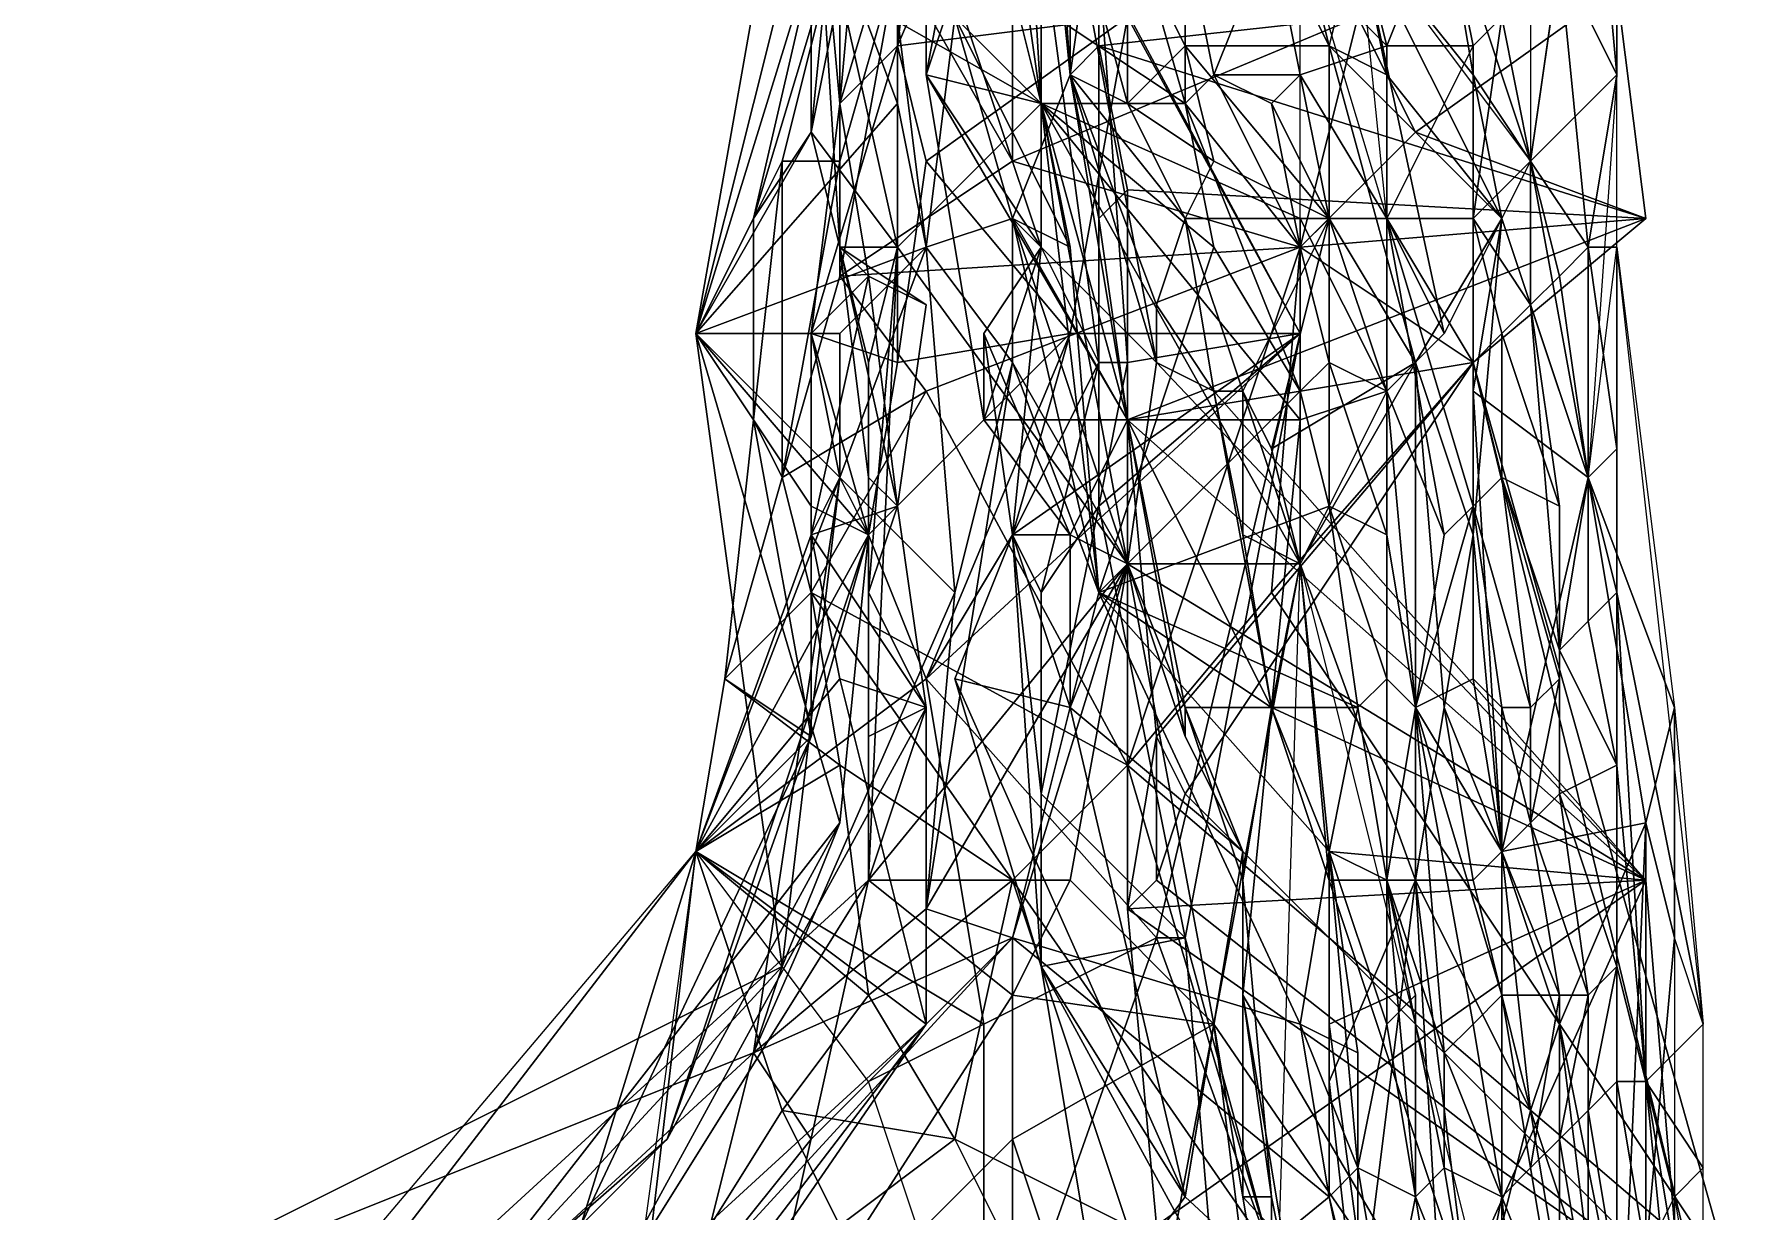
# Model space of a CAD drawing. Header units: metres. Extents: x -3.92 to 4.26, y -4.92 to 4.9.
# Drawn here: x 2.22 to 3.4, y 2.45 to 3.268 of the extents above; entities that cross this region are included whole.
import ezdxf

# ---------------------------------------------------------------- set-up
doc = ezdxf.new("R2010")
doc.units = ezdxf.units.M

msp = doc.modelspace()

# ---------------------------------------------------------------- linework, layer by layer
for points in [[(2.9, 3.56), (2.84, 3.24, -0.22), (2.84, 3.54, -0.2)], [(2.9, 3.56), (2.92, 3.22, 0.1), (2.84, 3.24, -0.22)], [(2.9, 3.56), (2.9, 3.36, 0.14), (2.92, 3.22, 0.1)], [(2.94, 3.36, -0.5), (2.92, 3.56, -0.08), (2.94, 3.24, 0.02)], [(2.92, 3.56, -0.08), (2.92, 3.44, 0.12), (2.94, 3.24, 0.02)], [(2.84, 3.24, -0.22), (2.86, 3.3, -0.48), (2.84, 3.54, -0.2)], [(3.02, 3.46, 0.4), (3.02, 3.26, 0.32), (2.98, 3.34, 0.3)], [(3.02, 3.46, 0.4), (3.12, 3.26, 0.48), (3.02, 3.26, 0.32)], [(3.02, 3.46, 0.4), (3.1, 3.34, 0.54), (3.12, 3.26, 0.48)], [(3.26, 3.18, 1.16), (3.3, 3.46, 1.38), (3.32, 3.24, 1.5)], [(3.3, 3.46, 1.38), (3.32, 3.36, 1.5), (3.32, 3.24, 1.5)], [(2.78, 3.22, -0.78), (2.76, 3.44, -0.42), (2.8, 3.44, -0.56)], [(2.78, 3.22, -0.78), (2.78, 3.12, -0.42), (2.76, 3.44, -0.42)], [(2.78, 3.12, -0.42), (2.76, 3.2, -0.34), (2.76, 3.44, -0.42)], [(2.76, 3.2, -0.34), (2.78, 3.3, -0.2), (2.76, 3.44, -0.42)], [(2.78, 3.22, -0.78), (2.8, 3.44, -0.56), (2.84, 3.42, -0.88)], [(2.92, 3.44, 0.12), (2.98, 3.22, 0.16), (2.94, 3.24, 0.02)], [(2.92, 3.44, 0.12), (2.98, 3.34, 0.3), (2.98, 3.22, 0.16)], [(2.82, 3.26, -0.98), (2.78, 3.22, -0.78), (2.84, 3.42, -0.88)], [(2.88, 3.4, -1.04), (2.82, 3.26, -0.98), (2.84, 3.42, -0.88)], [(3.2, 3.36, 1.06), (3.26, 3.42, 1.26), (3.26, 3.18, 1.16)], [(2.74, 3.4, -0.32), (2.68, 3.06, -0.34), (2.76, 3.32, -0.28)], [(2.68, 3.06, -0.34), (2.74, 3.4, -0.32), (2.76, 3.32, -0.42)], [(2.78, 3.34, -0.9), (2.72, 3.14, -0.82), (2.78, 3.4, -0.64)], [(2.72, 3.14, -0.82), (2.76, 3.2, -0.42), (2.78, 3.4, -0.64)], [(2.78, 3.4, -0.64), (2.76, 3.2, -0.42), (2.76, 3.32, -0.42)], [(2.98, 3.28, -1.04), (2.82, 3.26, -0.98), (2.88, 3.4, -1.04)], [(2.76, 3.32, -0.28), (2.68, 3.06, -0.34), (2.76, 3.38, -0.14)], [(2.68, 3.06, -0.34), (2.82, 3.22, -0.1), (2.76, 3.38, -0.14)], [(2.76, 3.38, -0.14), (2.82, 3.22, -0.1), (2.82, 3.28, -0.04)], [(2.96, 3.26, -0.66), (2.96, 3.38, -0.58), (2.94, 3.24, -0.54)], [(2.94, 3.36, -0.5), (2.94, 3.24, -0.54), (2.96, 3.38, -0.58)], [(2.96, 3.26, -0.66), (2.96, 3.32, -0.76), (2.96, 3.38, -0.58)], [(2.92, 3.22, 0.1), (2.9, 3.36, 0.14), (2.78, 3.3, -0.2)], [(2.9, 3.3, 0.24), (3.02, 3.22, 0.42), (2.98, 3.36, 0.38)], [(2.94, 3.24, -0.54), (2.94, 3.36, -0.5), (3, 3.04, -0.06)], [(2.94, 3.36, -0.5), (2.94, 3.24, 0.02), (3, 3.04, -0.06)], [(3.02, 3.22, 0.42), (3.02, 3.34, 0.48), (2.98, 3.36, 0.38)], [(3.16, 3.26, 0.86), (3.2, 3.36, 1.06), (3.14, 3.34, 0.72)], [(3.14, 3.34, 0.72), (3.2, 3.36, 1.06), (3.22, 3.24, 0.92)], [(3.16, 3.26, 0.86), (3.22, 3.26, 1.06), (3.2, 3.36, 1.06)], [(3.22, 3.26, 1.06), (3.24, 3.28, 1.2), (3.2, 3.36, 1.06)], [(3.2, 3.36, 1.06), (3.26, 3.18, 1.16), (3.22, 3.24, 0.92)], [(3.28, 3.32, 1.32), (3.32, 3.24, 1.5), (3.32, 3.36, 1.5)], [(2.78, 3.34, -0.9), (2.74, 3.18, -0.9), (2.72, 3.14, -0.82)], [(2.78, 3.18, -1.08), (2.74, 3.18, -0.9), (2.78, 3.34, -0.9)], [(2.82, 3.32, -1.08), (2.78, 3.18, -1.08), (2.78, 3.34, -0.9)], [(2.86, 3.3, -0.48), (2.92, 3.12, -0.56), (2.92, 3.34, -0.64)], [(2.92, 3.34, -0.64), (2.96, 3.04, -0.76), (2.96, 3.32, -0.84)], [(2.92, 3.12, -0.56), (2.96, 3.04, -0.76), (2.92, 3.34, -0.64)], [(2.98, 3.34, 0.3), (3.02, 3.26, 0.32), (2.98, 3.22, 0.16)], [(3.02, 3.22, 0.42), (3.04, 3.24, 0.5), (3.02, 3.34, 0.48)], [(3.04, 3.24, 0.5), (3.08, 3.34, 0.62), (3.02, 3.34, 0.48)], [(3.04, 3.24, 0.5), (3.1, 3.24, 0.66), (3.08, 3.34, 0.62)], [(3.1, 3.24, 0.66), (3.16, 3.26, 0.86), (3.08, 3.34, 0.62)], [(3.08, 3.34, 0.62), (3.16, 3.26, 0.86), (3.14, 3.34, 0.72)], [(3.1, 3.34, 0.54), (3.14, 3.34, 0.72), (3.12, 3.26, 0.48)], [(3.1, 3.14, 0.46), (3.1, 3.34, 0.54), (3.16, 3.14, 0.7)], [(3.14, 3.34, 0.72), (3.16, 3.24, 0.72), (3.12, 3.26, 0.48)], [(3.14, 3.34, 0.72), (3.24, 3.14, 0.8), (3.16, 3.24, 0.72)], [(3.14, 3.34, 0.72), (3.22, 3.24, 0.92), (3.24, 3.14, 0.8)], [(3.16, 3.14, 0.7), (3.14, 3.34, 0.72), (3.2, 3.06, 0.78)], [(3.14, 3.34, 0.72), (3.26, 3.18, 1.16), (3.2, 3.06, 0.78)], [(2.68, 3.06, -0.34), (2.76, 3.32, -0.42), (2.76, 3.2, -0.42)], [(2.82, 3.32, -1.08), (2.78, 3.1, -1.1), (2.78, 3.18, -1.08)], [(2.82, 3.32, -1.08), (2.9, 3.18, -1.06), (2.78, 3.1, -1.1)], [(2.82, 3.32, -1.08), (2.9, 3.3, -1.06), (2.9, 3.18, -1.06)], [(3.32, 3.3, -1.08), (2.96, 3.32, -0.76), (2.96, 3.26, -0.66)], [(2.96, 3.32, -0.84), (3.1, 3.06, -1.02), (2.98, 3.28, -1.04)], [(2.96, 3.04, -0.76), (2.98, 3.04, -0.84), (2.96, 3.32, -0.84)], [(2.96, 3.32, -0.84), (2.98, 3.04, -0.84), (3.1, 3.06, -1.02)], [(3.24, 3.28, 1.2), (3.26, 3.18, 1.26), (3.28, 3.32, 1.32)], [(3.26, 3.18, 1.26), (3.3, 3.12, 1.4), (3.28, 3.32, 1.32)], [(3.28, 3.32, 1.32), (3.3, 3.12, 1.4), (3.32, 3.24, 1.5)], [(2.76, 3.2, -0.34), (2.82, 3.12, -0.2), (2.78, 3.3, -0.2)], [(2.82, 3.12, -0.2), (2.92, 3.22, 0.1), (2.78, 3.3, -0.2)], [(2.84, 3.24, -0.22), (2.92, 3.12, -0.56), (2.86, 3.3, -0.48)], [(2.86, 3.28, 0.12), (2.92, 3.22, 0.22), (2.9, 3.3, 0.24)], [(2.9, 3.18, -1.06), (2.9, 3.3, -1.06), (3.14, 3.28, -1.08)], [(2.9, 3.3, 0.24), (2.92, 3.22, 0.22), (3.02, 3.22, 0.42)], [(3.34, 3.14, -1.04), (3.32, 3.3, -1.08), (2.96, 3.26, -0.66)], [(3.14, 3.28, -1.08), (3.32, 3.3, -1.08), (3.18, 3.2, -1.08)], [(3.18, 3.2, -1.08), (3.32, 3.3, -1.08), (3.34, 3.14, -1.04)], [(2.82, 3.28, -0.04), (2.84, 3.12, -0.12), (2.86, 3.28, 0.12)], [(2.82, 3.22, -0.1), (2.84, 3.12, -0.12), (2.82, 3.28, -0.04)], [(2.98, 3.28, -1.04), (2.84, 3.18, -0.98), (2.82, 3.26, -0.98)], [(2.84, 3.12, -0.12), (2.9, 3.14), (2.86, 3.28, 0.12)], [(2.98, 3.28, -1.04), (2.94, 3.06, -1.04), (2.84, 3.18, -0.98)], [(2.9, 3.14), (2.94, 3.12, 0.1), (2.86, 3.28, 0.12)], [(2.86, 3.28, 0.12), (2.94, 3.12, 0.1), (2.92, 3.22, 0.22)], [(2.9, 3.18, -1.06), (3.14, 3.28, -1.08), (3.1, 3.12, -1.08)], [(2.98, 3.28, -1.04), (3.1, 3.06, -1.02), (2.94, 3.06, -1.04)], [(3.14, 3.28, -1.08), (3.18, 3.2, -1.08), (3.1, 3.12, -1.08)], [(3.24, 3.28, 1.2), (3.22, 3.14, 1.1), (3.26, 3.18, 1.26)], [(3.24, 3.28, 1.2), (3.22, 3.26, 1.06), (3.22, 3.14, 1.1)], [(2.82, 3.26, -0.98), (2.76, 3.06, -0.88), (2.78, 3.22, -0.78)], [(2.82, 3.04, -1), (2.76, 3.06, -0.88), (2.82, 3.26, -0.98)], [(2.84, 3.18, -0.98), (2.82, 3.04, -1), (2.82, 3.26, -0.98)], [(2.96, 3.26, -0.66), (2.94, 3.24, -0.54), (2.96, 3.14, -0.64)], [(3.34, 3.14, -1.04), (2.96, 3.26, -0.66), (2.98, 3.16, -0.74)], [(2.96, 3.26, -0.66), (2.96, 3.14, -0.64), (2.98, 3.16, -0.74)], [(3.02, 3.26, 0.32), (3.04, 3.18, 0.28), (2.98, 3.22, 0.16)], [(3.02, 3.26, 0.32), (3.12, 3.14, 0.38), (3.04, 3.18, 0.28)], [(3.02, 3.26, 0.32), (3.12, 3.26, 0.48), (3.12, 3.14, 0.38)], [(3.1, 3.24, 0.66), (3.16, 3.14, 0.86), (3.16, 3.26, 0.86)], [(3.12, 3.14, 0.38), (3.12, 3.26, 0.48), (3.18, 3.04, 0.48)], [(3.12, 3.26, 0.48), (3.24, 3.14, 0.8), (3.18, 3.04, 0.48)], [(3.12, 3.26, 0.48), (3.16, 3.24, 0.72), (3.24, 3.14, 0.8)], [(3.16, 3.14, 0.86), (3.22, 3.26, 1.06), (3.16, 3.26, 0.86)], [(3.16, 3.14, 0.86), (3.22, 3.14, 1.1), (3.22, 3.26, 1.06)], [(2.84, 3.24, -0.22), (2.88, 3, -0.22), (2.92, 3.12, -0.56)], [(2.92, 3.22, 0.1), (2.98, 3, 0.02), (2.84, 3.24, -0.22)], [(2.84, 3.24, -0.22), (2.98, 3, 0.02), (2.88, 3, -0.22)], [(2.94, 3.24, -0.54), (2.9, 3.14, -0.46), (2.98, 3, -0.58)], [(2.94, 3.24, -0.54), (3, 3.04, -0.06), (2.9, 3.14, -0.46)], [(2.96, 3.14, -0.64), (2.94, 3.24, -0.54), (2.98, 3, -0.58)], [(3, 3.04, -0.06), (2.94, 3.24, 0.02), (3, 3.08, 0.04)], [(2.94, 3.24, 0.02), (3.02, 3.14, 0.18), (3, 3.08, 0.04)], [(2.94, 3.24, 0.02), (2.98, 3.22, 0.16), (3.02, 3.14, 0.18)], [(3.02, 3.22, 0.42), (3.1, 3.12, 0.54), (3.04, 3.24, 0.5)], [(3.04, 3.24, 0.5), (3.08, 3.22, 0.58), (3.1, 3.24, 0.66)], [(3.1, 3.12, 0.54), (3.08, 3.22, 0.58), (3.04, 3.24, 0.5)], [(3.08, 3.22, 0.58), (3.12, 3.14, 0.62), (3.1, 3.24, 0.66)], [(3.12, 3.14, 0.62), (3.16, 3.14, 0.78), (3.1, 3.24, 0.66)], [(3.1, 3.24, 0.66), (3.16, 3.14, 0.78), (3.16, 3.14, 0.86)], [(3.22, 3.24, 0.92), (3.24, 3.14, 0.96), (3.24, 3.14, 0.8)], [(3.22, 3.24, 0.92), (3.26, 3.18, 1.16), (3.24, 3.14, 0.96)], [(3.26, 3.18, 1.16), (3.32, 3.24, 1.5), (3.3, 2.96, 1.24)], [(3.3, 3.12, 1.4), (3.32, 3.12, 1.52), (3.32, 3.24, 1.5)], [(2.82, 3.22, -0.1), (2.68, 3.06, -0.34), (2.84, 3.12, -0.12)], [(2.76, 3.06, -0.88), (2.8, 3.1, -0.78), (2.78, 3.22, -0.78)], [(2.8, 3.1, -0.78), (2.78, 3.12, -0.42), (2.78, 3.22, -0.78)], [(2.82, 3.12, -0.2), (2.98, 2.9, 0.02), (2.92, 3.22, 0.1)], [(2.92, 3.22, 0.22), (3.04, 3.12, 0.36), (3.02, 3.22, 0.42)], [(2.94, 3.12, 0.1), (2.96, 2.88, 0.26), (2.92, 3.22, 0.22)], [(2.92, 3.22, 0.22), (2.96, 2.88, 0.26), (3.04, 3.12, 0.36)], [(2.92, 3.22, 0.1), (3.1, 3, 0.38), (2.98, 3, 0.02)], [(2.92, 3.22, 0.1), (3.1, 3.14, 0.46), (3.1, 3, 0.38)], [(2.98, 2.9, 0.02), (3.1, 2.9, 0.38), (2.92, 3.22, 0.1)], [(3.1, 2.9, 0.38), (3.1, 3.14, 0.46), (2.92, 3.22, 0.1)], [(2.98, 3.22, 0.16), (3.04, 3.18, 0.28), (3.02, 3.14, 0.18)], [(3.04, 3.12, 0.36), (3.1, 3.02, 0.46), (3.02, 3.22, 0.42)], [(3.02, 3.22, 0.42), (3.1, 3.02, 0.46), (3.1, 3.12, 0.54)], [(3.1, 3.12, 0.54), (3.12, 3.14, 0.62), (3.08, 3.22, 0.58)], [(2.72, 3.14, -0.82), (2.68, 3.06, -0.34), (2.76, 3.2, -0.42)], [(2.78, 3.12, -0.42), (2.78, 3.12, -0.34), (2.76, 3.2, -0.34)], [(2.76, 3.2, -0.34), (2.78, 3.12, -0.34), (2.82, 3.12, -0.2)], [(3.18, 3.2, -1.08), (3.34, 3.14, -1.04), (3.1, 3.12, -1.08)], [(2.74, 3.18, -0.9), (2.72, 3, -0.84), (2.72, 3.14, -0.82)], [(2.74, 3.18, -0.9), (2.74, 2.96, -1.1), (2.72, 3, -0.84)], [(2.78, 3.18, -1.08), (2.74, 2.96, -1.1), (2.74, 3.18, -0.9)], [(2.78, 3.1, -1.1), (2.74, 2.96, -1.1), (2.78, 3.18, -1.08)], [(2.9, 3.18, -1.06), (3.1, 3.12, -1.08), (2.78, 3.1, -1.1)], [(2.84, 3.18, -0.98), (2.94, 3.06, -1.04), (2.82, 3.04, -1)], [(3.02, 3.14, 0.18), (3.04, 3.18, 0.28), (3.12, 3.14, 0.38)], [(3.22, 3.14, 1.1), (3.26, 3.08, 1.18), (3.26, 3.18, 1.26)], [(3.24, 3.14, 0.96), (3.26, 3.18, 1.16), (3.3, 2.96, 1.24)], [(3.26, 3.18, 1.26), (3.28, 3.1, 1.26), (3.3, 3.12, 1.4)], [(3.26, 3.18, 1.26), (3.26, 3.08, 1.18), (3.28, 3.1, 1.26)], [(2.98, 3.16, -0.74), (2.96, 3.14, -0.64), (2.98, 3, -0.58)], [(3.34, 3.14, -1.04), (2.98, 3.16, -0.74), (2.98, 3, -0.66)], [(2.98, 3.16, -0.74), (2.98, 3, -0.58), (2.98, 3, -0.66)], [(2.72, 3.14, -0.82), (2.72, 3, -0.84), (2.68, 3.06, -0.34)], [(2.84, 3.12, -0.12), (2.9, 3.04, -0.08), (2.9, 3.14)], [(2.9, 3.14), (2.96, 2.88, 0.26), (2.94, 3.12, 0.1)], [(2.9, 3.14), (2.9, 3.04, -0.08), (2.96, 2.88, 0.26)], [(2.98, 3, -0.58), (2.9, 3.14, -0.46), (2.98, 2.9, -0.24)], [(2.98, 2.9, -0.24), (2.9, 3.14, -0.46), (3, 3.04, -0.06)], [(3.34, 3.14, -1.04), (2.98, 3, -0.66), (3.22, 3.04, -1.02)], [(3, 3.08, 0.04), (3.02, 3.14, 0.18), (3.04, 3.02, 0.14)], [(3.04, 3.02, 0.14), (3.02, 3.14, 0.18), (3.06, 3.02, 0.22)], [(3.02, 3.14, 0.18), (3.12, 3.14, 0.38), (3.06, 3.02, 0.22)], [(3.12, 3.14, 0.38), (3.08, 2.98, 0.3), (3.06, 3.02, 0.22)], [(3.12, 3.14, 0.38), (3.18, 3.04, 0.48), (3.08, 2.98, 0.3)], [(3.1, 3.12, -1.08), (3.34, 3.14, -1.04), (3.22, 3.04, -1.02)], [(3.1, 3.12, 0.54), (3.12, 3.04, 0.54), (3.12, 3.14, 0.62)], [(3.1, 3.14, 0.46), (3.16, 3.02, 0.62), (3.1, 3, 0.38)], [(3.1, 3.14, 0.46), (3.16, 3.14, 0.7), (3.16, 3.02, 0.62)], [(3.12, 3.04, 0.54), (3.16, 3.02, 0.7), (3.12, 3.14, 0.62)], [(3.16, 3.02, 0.7), (3.16, 3.14, 0.78), (3.12, 3.14, 0.62)], [(3.16, 3.14, 0.78), (3.16, 3.02, 0.7), (3.16, 3.14, 0.86)], [(3.16, 3.14, 0.86), (3.22, 3.04, 1), (3.22, 3.14, 1.1)], [(3.16, 3.02, 0.7), (3.2, 2.92, 0.82), (3.16, 3.14, 0.86)], [(3.2, 2.92, 0.82), (3.22, 2.94, 0.96), (3.16, 3.14, 0.86)], [(3.16, 3.14, 0.86), (3.22, 2.94, 0.96), (3.22, 3.04, 1)], [(3.16, 3.14, 0.7), (3.2, 3.06, 0.78), (3.16, 3.02, 0.62)], [(3.24, 3.14, 0.8), (3.22, 2.92, 0.72), (3.18, 3.04, 0.48)], [(3.22, 3.04, 1), (3.24, 3.06, 1.1), (3.22, 3.14, 1.1)], [(3.22, 3.14, 1.1), (3.24, 3.06, 1.1), (3.26, 3.08, 1.18)], [(3.24, 3.14, 0.8), (3.22, 3.02, 0.86), (3.22, 2.92, 0.72)], [(3.24, 3.14, 0.8), (3.24, 3.14, 0.96), (3.22, 3.02, 0.86)], [(3.22, 3.02, 0.86), (3.24, 3.14, 0.96), (3.3, 2.96, 1.24)], [(2.68, 3.06, -0.34), (2.78, 3.06, -0.26), (2.84, 3.12, -0.12)], [(2.78, 3.1, -1.1), (3.1, 3.12, -1.08), (2.84, 3.02, -1.08)], [(2.78, 3.06, -0.26), (2.78, 2.96, -0.28), (2.84, 3.12, -0.12)], [(2.78, 2.96, -0.28), (2.86, 2.88, -0.2), (2.84, 3.12, -0.12)], [(2.8, 3.1, -0.78), (2.84, 3.08, -0.6), (2.78, 3.12, -0.42)], [(2.84, 3.08, -0.6), (2.82, 2.94, -0.5), (2.78, 3.12, -0.42)], [(2.82, 2.94, -0.5), (2.8, 2.96, -0.42), (2.78, 3.12, -0.42)], [(2.78, 3.12, -0.34), (2.8, 3.04, -0.34), (2.82, 3.12, -0.2)], [(2.78, 3.12, -0.42), (2.8, 2.96, -0.42), (2.78, 3.12, -0.34)], [(2.8, 2.96, -0.42), (2.8, 3.04, -0.34), (2.78, 3.12, -0.34)], [(2.8, 3.04, -0.34), (2.8, 2.88, -0.32), (2.82, 3.12, -0.2)], [(2.8, 2.88, -0.32), (2.8, 2.68, -0.22), (2.82, 3.12, -0.2)], [(2.82, 3.12, -0.2), (2.8, 2.68, -0.22), (2.98, 2.9, 0.02)], [(3.1, 3.12, -1.08), (2.98, 2.76, -1.06), (2.84, 3.02, -1.08)], [(2.84, 3.12, -0.12), (2.86, 2.88, -0.2), (2.9, 3.04, -0.08)], [(2.88, 3, -0.22), (2.88, 3.06, -0.48), (2.92, 3.12, -0.56)], [(2.88, 3.06, -0.48), (2.9, 2.92, -0.46), (2.92, 3.12, -0.56)], [(2.92, 3.12, -0.56), (2.9, 2.92, -0.54), (2.96, 3.04, -0.76)], [(2.92, 3.12, -0.56), (2.9, 2.92, -0.46), (2.9, 2.92, -0.54)], [(2.96, 2.88, 0.26), (3.1, 3.02, 0.46), (3.04, 3.12, 0.36)], [(3.1, 3.12, -1.08), (3.08, 2.88, -1), (2.98, 2.76, -1.06)], [(3.1, 3.12, -1.08), (3.22, 3.04, -1.02), (3.08, 2.88, -1)], [(3.1, 3.02, 0.46), (3.12, 3.04, 0.54), (3.1, 3.12, 0.54)], [(3.28, 3.1, 1.26), (3.3, 2.96, 1.32), (3.3, 3.12, 1.4)], [(3.3, 3.12, 1.4), (3.32, 2.98, 1.42), (3.32, 3.12, 1.52)], [(3.3, 2.96, 1.32), (3.32, 2.98, 1.42), (3.3, 3.12, 1.4)], [(3.3, 2.96, 1.24), (3.32, 3.12, 1.52), (3.36, 2.8, 1.48)], [(3.32, 2.98, 1.42), (3.32, 2.88, 1.46), (3.32, 3.12, 1.52)], [(3.32, 2.88, 1.46), (3.38, 2.58, 1.68), (3.32, 3.12, 1.52)], [(2.78, 3.1, -1.1), (2.84, 3.02, -1.08), (2.74, 2.96, -1.1)], [(2.76, 3.06, -0.88), (2.76, 2.92, -0.86), (2.8, 3.1, -0.78)], [(2.8, 3.1, -0.78), (2.76, 2.92, -0.86), (2.82, 2.94, -0.5)], [(2.8, 3.1, -0.78), (2.82, 2.94, -0.5), (2.84, 3.08, -0.6)], [(3.28, 3.1, 1.26), (3.26, 3.08, 1.18), (3.3, 2.96, 1.32)], [(3, 3.04, -0.06), (3, 3.08, 0.04), (3.04, 3.02, 0.14)], [(3.24, 3.06, 1.1), (3.28, 2.94, 1.16), (3.26, 3.08, 1.18)], [(3.26, 3.08, 1.18), (3.28, 2.84, 1.26), (3.3, 2.96, 1.32)], [(3.28, 2.84, 1.26), (3.26, 3.08, 1.18), (3.28, 2.94, 1.16)], [(2.72, 3, -0.84), (2.76, 2.94, -0.78), (2.68, 3.06, -0.34)], [(2.76, 2.94, -0.78), (2.8, 2.92, -0.66), (2.68, 3.06, -0.34)], [(2.8, 2.92, -0.66), (2.78, 2.72, -0.46), (2.68, 3.06, -0.34)], [(2.68, 3.06, -0.34), (2.78, 2.96, -0.28), (2.78, 3.06, -0.26)], [(2.68, 3.06, -0.34), (2.74, 2.62, -0.22), (2.78, 2.96, -0.28)], [(2.78, 2.72, -0.46), (2.74, 2.62, -0.22), (2.68, 3.06, -0.34)], [(2.82, 3.04, -1), (2.8, 2.92, -1.04), (2.76, 3.06, -0.88)], [(2.8, 2.92, -1.04), (2.78, 2.96, -0.94), (2.76, 3.06, -0.88)], [(2.78, 2.96, -0.94), (2.76, 2.92, -0.86), (2.76, 3.06, -0.88)], [(2.94, 3.06, -1.04), (2.8, 2.92, -1.04), (2.82, 3.04, -1)], [(2.94, 3.06, -1.04), (2.84, 2.82, -1.06), (2.8, 2.92, -1.04)], [(2.94, 3.06, -1.04), (2.9, 2.92, -1.02), (2.84, 2.82, -1.06)], [(3.1, 3.06, -1.02), (2.84, 2.82, -1.06), (2.9, 2.92, -1.02)], [(3.1, 3.06, -1.02), (3, 2.64, -1.02), (2.84, 2.82, -1.06)], [(2.88, 3.06, -0.48), (2.94, 2.92, -0.16), (2.9, 2.92, -0.46)], [(2.94, 2.92, -0.16), (2.88, 3.06, -0.48), (2.88, 3, -0.22)], [(3.1, 3.06, -1.02), (2.9, 2.92, -1.02), (2.94, 3.06, -1.04)], [(2.98, 3.04, -0.84), (2.96, 2.94, -0.84), (3.1, 3.06, -1.02)], [(2.96, 2.94, -0.84), (3.02, 2.64, -0.94), (3.1, 3.06, -1.02)], [(3.1, 3.06, -1.02), (3.02, 2.64, -0.94), (3, 2.64, -1.02)], [(3.22, 3.04, 1), (3.24, 2.96, 1.06), (3.24, 3.06, 1.1)], [(3.24, 2.96, 1.06), (3.28, 2.94, 1.16), (3.24, 3.06, 1.1)], [(2.8, 2.96, -0.42), (2.8, 2.88, -0.32), (2.8, 3.04, -0.34)], [(2.86, 2.88, -0.2), (2.84, 2.66, -0.08), (2.9, 3.04, -0.08)], [(2.9, 3.04, -0.08), (2.84, 2.66, -0.08), (2.98, 2.9, 0.1)], [(2.9, 3.04, -0.08), (2.98, 2.9, 0.1), (2.96, 2.88, 0.26)], [(2.9, 2.92, -0.54), (2.92, 2.88, -0.76), (2.96, 3.04, -0.76)], [(2.96, 3.04, -0.76), (2.92, 2.88, -0.76), (2.96, 2.94, -0.84)], [(2.96, 3.04, -0.76), (2.96, 2.94, -0.84), (2.98, 3.04, -0.84)], [(2.98, 3, -0.66), (3, 2.78, -0.86), (3.22, 3.04, -1.02)], [(2.98, 2.9, -0.24), (3, 3.04, -0.06), (3.34, 2.68, -0.26)], [(3, 2.78, -0.86), (3.02, 2.74, -0.94), (3.22, 3.04, -1.02)], [(3, 3.04, -0.06), (3.04, 3.02, 0.14), (3.34, 2.68, -0.26)], [(3.02, 2.74, -0.94), (3.38, 2.38, -1), (3.22, 3.04, -1.02)], [(3.08, 2.88, -1), (3.22, 3.04, -1.02), (3.4, 2.4, -1.1)], [(3.1, 2.9, 0.3), (3.08, 2.98, 0.3), (3.18, 3.04, 0.48)], [(3.12, 2.94, 0.48), (3.12, 3.04, 0.54), (3.1, 3.02, 0.46)], [(3.1, 2.9, 0.3), (3.18, 3.04, 0.48), (3.18, 2.68, 0.52)], [(3.12, 2.94, 0.48), (3.16, 2.92, 0.66), (3.12, 3.04, 0.54)], [(3.16, 2.92, 0.66), (3.16, 3.02, 0.7), (3.12, 3.04, 0.54)], [(3.18, 3.04, 0.48), (3.2, 2.8, 0.68), (3.18, 2.68, 0.52)], [(3.18, 3.04, 0.48), (3.22, 2.92, 0.72), (3.2, 2.8, 0.68)], [(3.38, 2.38, -1), (3.4, 2.4, -1.1), (3.22, 3.04, -1.02)], [(3.22, 2.94, 0.96), (3.24, 2.96, 1.06), (3.22, 3.04, 1)], [(2.84, 3.02, -1.08), (2.76, 2.88, -1.1), (2.74, 2.96, -1.1)], [(2.84, 3.02, -1.08), (2.98, 2.76, -1.06), (2.76, 2.88, -1.1)], [(2.96, 2.88, 0.26), (3.12, 2.94, 0.48), (3.1, 3.02, 0.46)], [(3.04, 3.02, 0.14), (3.08, 2.8, 0.18), (3.34, 2.68, -0.26)], [(3.04, 3.02, 0.14), (3.06, 2.92, 0.22), (3.08, 2.8, 0.18)], [(3.04, 3.02, 0.14), (3.06, 3.02, 0.22), (3.06, 2.92, 0.22)], [(3.06, 2.92, 0.22), (3.06, 3.02, 0.22), (3.1, 2.9, 0.3)], [(3.06, 3.02, 0.22), (3.08, 2.98, 0.3), (3.1, 2.9, 0.3)], [(3.1, 3, 0.38), (3.16, 3.02, 0.62), (3.1, 2.9, 0.38)], [(3.16, 2.92, 0.66), (3.18, 2.8, 0.78), (3.16, 3.02, 0.7)], [(3.18, 2.8, 0.78), (3.2, 2.92, 0.82), (3.16, 3.02, 0.7)], [(3.22, 3.02, 0.86), (3.24, 2.7, 0.86), (3.22, 2.92, 0.72)], [(3.22, 3.02, 0.86), (3.3, 2.96, 1.24), (3.24, 2.7, 0.86)], [(2.74, 2.96, -1.1), (2.7, 2.82, -1.1), (2.72, 3, -0.84)], [(2.7, 2.82, -1.1), (2.76, 2.78, -0.82), (2.72, 3, -0.84)], [(2.72, 3, -0.84), (2.76, 2.78, -0.82), (2.76, 2.94, -0.78)], [(2.98, 3, 0.02), (2.94, 2.92, -0.16), (2.88, 3, -0.22)], [(2.98, 3, 0.02), (2.98, 2.9, -0.08), (2.94, 2.92, -0.16)], [(2.98, 3, -0.66), (2.98, 2.66, -0.74), (3, 2.78, -0.86)], [(2.98, 3, -0.66), (3.34, 2.68, -0.26), (2.98, 2.66, -0.74)], [(2.98, 3, -0.58), (3.34, 2.68, -0.26), (2.98, 3, -0.66)], [(2.98, 3, -0.58), (2.98, 2.9, -0.24), (3.34, 2.68, -0.26)], [(3.1, 3, 0.38), (3.08, 2.8, 0.26), (2.98, 3, 0.02)], [(2.98, 3, 0.02), (3.02, 2.78, -0.02), (2.98, 2.9, -0.08)], [(3.08, 2.8, 0.26), (3.02, 2.8, 0.08), (2.98, 3, 0.02)], [(3.02, 2.8, 0.08), (3.02, 2.78, -0.02), (2.98, 3, 0.02)], [(3.1, 3, 0.38), (3.1, 2.9, 0.38), (3.08, 2.8, 0.26)], [(3.3, 2.96, 1.32), (3.32, 2.88, 1.46), (3.32, 2.98, 1.42)], [(2.68, 2.7, -1.1), (2.78, 2.96, -0.94), (2.8, 2.92, -1.04)], [(2.68, 2.7, -1.1), (2.76, 2.92, -0.86), (2.78, 2.96, -0.94)], [(2.74, 2.96, -1.1), (2.76, 2.88, -1.1), (2.7, 2.82, -1.1)], [(2.74, 2.62, -0.22), (2.72, 2.56, -0.1), (2.78, 2.96, -0.28)], [(2.78, 2.96, -0.28), (2.72, 2.56, -0.1), (2.86, 2.88, -0.2)], [(2.82, 2.94, -0.5), (2.8, 2.88, -0.42), (2.8, 2.96, -0.42)], [(2.8, 2.88, -0.42), (2.8, 2.88, -0.32), (2.8, 2.96, -0.42)], [(3.22, 2.94, 0.96), (3.26, 2.8, 1.04), (3.24, 2.96, 1.06)], [(3.24, 2.96, 1.06), (3.28, 2.84, 1.26), (3.28, 2.94, 1.16)], [(3.24, 2.96, 1.06), (3.28, 2.82, 1.16), (3.28, 2.84, 1.26)], [(3.26, 2.8, 1.04), (3.28, 2.82, 1.16), (3.24, 2.96, 1.06)], [(3.3, 2.96, 1.24), (3.34, 2.72, 1.26), (3.24, 2.7, 0.86)], [(3.28, 2.84, 1.26), (3.3, 2.86, 1.34), (3.3, 2.96, 1.32)], [(3.3, 2.96, 1.32), (3.3, 2.86, 1.34), (3.32, 2.88, 1.46)], [(3.3, 2.96, 1.24), (3.36, 2.8, 1.48), (3.34, 2.72, 1.26)], [(2.76, 2.94, -0.78), (2.76, 2.78, -0.82), (2.8, 2.92, -0.66)], [(2.76, 2.92, -0.86), (2.84, 2.8, -0.54), (2.82, 2.94, -0.5)], [(2.84, 2.8, -0.54), (2.8, 2.88, -0.42), (2.82, 2.94, -0.5)], [(2.92, 2.88, -0.76), (2.92, 2.74, -0.76), (2.96, 2.94, -0.84)], [(2.92, 2.74, -0.76), (3.02, 2.64, -0.94), (2.96, 2.94, -0.84)], [(2.96, 2.88, 0.26), (3.14, 2.8, 0.5), (3.12, 2.94, 0.48)], [(3.12, 2.94, 0.48), (3.16, 2.82, 0.6), (3.16, 2.92, 0.66)], [(3.14, 2.8, 0.5), (3.16, 2.82, 0.6), (3.12, 2.94, 0.48)], [(3.18, 2.8, 0.78), (3.22, 2.94, 0.96), (3.2, 2.92, 0.82)], [(3.18, 2.8, 0.78), (3.22, 2.82, 0.88), (3.22, 2.94, 0.96)], [(3.22, 2.82, 0.88), (3.24, 2.8, 0.96), (3.22, 2.94, 0.96)], [(3.24, 2.8, 0.96), (3.26, 2.8, 1.04), (3.22, 2.94, 0.96)], [(2.76, 2.78, -0.82), (2.66, 2.5, -0.58), (2.8, 2.92, -0.66)], [(2.8, 2.92, -0.66), (2.66, 2.5, -0.58), (2.78, 2.72, -0.46)], [(2.84, 2.82, -1.06), (2.68, 2.7, -1.1), (2.8, 2.92, -1.04)], [(2.68, 2.7, -1.1), (2.78, 2.82, -0.9), (2.76, 2.92, -0.86)], [(2.78, 2.82, -0.9), (2.84, 2.8, -0.54), (2.76, 2.92, -0.86)], [(2.9, 2.92, -0.46), (2.86, 2.82, -0.44), (2.92, 2.62, -0.7)], [(2.9, 2.92, -0.46), (2.94, 2.8, -0.2), (2.86, 2.82, -0.44)], [(2.9, 2.92, -0.54), (2.92, 2.74, -0.76), (2.92, 2.88, -0.76)], [(2.9, 2.92, -0.54), (2.92, 2.62, -0.7), (2.92, 2.74, -0.76)], [(2.9, 2.92, -0.46), (2.92, 2.62, -0.7), (2.9, 2.92, -0.54)], [(2.94, 2.92, -0.16), (2.94, 2.8, -0.2), (2.9, 2.92, -0.46)], [(2.98, 2.9, -0.08), (2.94, 2.8, -0.2), (2.94, 2.92, -0.16)], [(3.08, 2.8, 0.18), (3.06, 2.92, 0.22), (3.1, 2.9, 0.3)], [(3.16, 2.92, 0.66), (3.16, 2.82, 0.6), (3.18, 2.8, 0.78)], [(3.22, 2.92, 0.72), (3.24, 2.7, 0.78), (3.2, 2.8, 0.68)], [(3.24, 2.7, 0.78), (3.22, 2.92, 0.72), (3.24, 2.7, 0.86)], [(2.8, 2.68, -0.22), (2.94, 2.68, -0.04), (2.98, 2.9, 0.02)], [(2.9, 2.64, 0.1), (2.98, 2.9, 0.1), (2.84, 2.66, -0.08)], [(2.98, 2.9, 0.1), (2.9, 2.64, 0.1), (2.96, 2.88, 0.26)], [(2.98, 2.9, -0.08), (3.06, 2.7, -0.04), (2.94, 2.8, -0.2)], [(2.94, 2.68, -0.04), (3.04, 2.58, 0.1), (2.98, 2.9, 0.02)], [(2.98, 2.9, -0.08), (3.02, 2.78, -0.02), (3.06, 2.7, -0.04)], [(2.98, 2.9, 0.02), (3.04, 2.58, 0.1), (3.1, 2.9, 0.38)], [(3.04, 2.58, 0.1), (3.08, 2.26, 0.22), (3.1, 2.9, 0.38)], [(3.08, 2.8, 0.18), (3.1, 2.9, 0.3), (3.12, 2.7, 0.22)], [(3.1, 2.9, 0.38), (3.26, 2.26, 0.8), (3.08, 2.8, 0.26)], [(3.1, 2.9, 0.3), (3.12, 2.68, 0.3), (3.12, 2.7, 0.22)], [(3.1, 2.9, 0.3), (3.18, 2.68, 0.52), (3.12, 2.68, 0.3)], [(2.76, 2.88, -1.1), (2.78, 2.76, -1.08), (2.7, 2.82, -1.1)], [(2.72, 2.56, -0.1), (2.84, 2.66, -0.08), (2.86, 2.88, -0.2)], [(2.76, 2.88, -1.1), (2.9, 2.68, -1.08), (2.78, 2.76, -1.08)], [(2.98, 2.76, -1.06), (2.9, 2.68, -1.08), (2.76, 2.88, -1.1)], [(2.8, 2.88, -0.42), (2.8, 2.78, -0.38), (2.8, 2.88, -0.32)], [(2.84, 2.8, -0.54), (2.8, 2.78, -0.38), (2.8, 2.88, -0.42)], [(2.8, 2.68, -0.22), (2.8, 2.88, -0.32), (2.8, 2.78, -0.38)], [(2.9, 2.64, 0.1), (3.1, 2.58, 0.32), (2.96, 2.88, 0.26)], [(2.96, 2.88, 0.26), (3.08, 2.8, 0.36), (3.14, 2.8, 0.5)], [(3.1, 2.58, 0.32), (3.12, 2.7, 0.44), (2.96, 2.88, 0.26)], [(3.12, 2.7, 0.44), (3.08, 2.8, 0.36), (2.96, 2.88, 0.26)], [(3.08, 2.88, -1), (3.4, 2.4, -1.1), (2.98, 2.76, -1.06)], [(3.3, 2.86, 1.34), (3.32, 2.76, 1.4), (3.32, 2.88, 1.46)], [(3.32, 2.88, 1.46), (3.34, 2.54, 1.58), (3.38, 2.58, 1.68)], [(3.32, 2.76, 1.4), (3.34, 2.54, 1.58), (3.32, 2.88, 1.46)], [(3.28, 2.84, 1.26), (3.32, 2.76, 1.4), (3.3, 2.86, 1.34)], [(3.28, 2.82, 1.16), (3.28, 2.74, 1.2), (3.28, 2.84, 1.26)], [(3.28, 2.74, 1.2), (3.32, 2.76, 1.4), (3.28, 2.84, 1.26)], [(2.7, 2.82, -1.1), (2.68, 2.7, -1.1), (2.76, 2.78, -0.82)], [(2.78, 2.76, -1.08), (2.68, 2.7, -1.1), (2.7, 2.82, -1.1)], [(2.84, 2.82, -1.06), (2.88, 2.58, -1.04), (2.68, 2.7, -1.1)], [(2.68, 2.7, -1.1), (2.84, 2.58, -0.7), (2.78, 2.82, -0.9)], [(2.78, 2.82, -0.9), (2.84, 2.58, -0.7), (2.84, 2.8, -0.54)], [(3, 2.64, -1.02), (2.88, 2.58, -1.04), (2.84, 2.82, -1.06)], [(2.86, 2.82, -0.44), (3.02, 2.46, -0.2), (2.92, 2.62, -0.7)], [(2.94, 2.8, -0.2), (3.02, 2.46, -0.2), (2.86, 2.82, -0.44)], [(3.14, 2.8, 0.5), (3.16, 2.68, 0.64), (3.16, 2.82, 0.6)], [(3.16, 2.82, 0.6), (3.16, 2.68, 0.64), (3.18, 2.8, 0.78)], [(3.18, 2.8, 0.78), (3.24, 2.7, 0.98), (3.22, 2.82, 0.88)], [(3.22, 2.82, 0.88), (3.24, 2.7, 0.98), (3.24, 2.8, 0.96)], [(3.26, 2.8, 1.04), (3.26, 2.72, 1.08), (3.28, 2.82, 1.16)], [(3.26, 2.72, 1.08), (3.28, 2.74, 1.2), (3.28, 2.82, 1.16)], [(2.84, 2.58, -0.7), (2.6, 2.36, -0.4), (2.84, 2.8, -0.54)], [(2.6, 2.36, -0.4), (2.8, 2.68, -0.38), (2.84, 2.8, -0.54)], [(2.84, 2.8, -0.54), (2.8, 2.68, -0.38), (2.8, 2.78, -0.38)], [(2.94, 2.8, -0.2), (3.06, 2.7, -0.04), (3.02, 2.46, -0.2)], [(3.02, 2.78, -0.02), (3.02, 2.8, 0.08), (3.06, 2.7, -0.04)], [(3.08, 2.8, 0.26), (3.06, 2.68, 0.06), (3.02, 2.8, 0.08)], [(3.06, 2.68, 0.06), (3.06, 2.7, -0.04), (3.02, 2.8, 0.08)], [(3.08, 2.8, 0.26), (3.06, 2.68, 0.14), (3.06, 2.68, 0.06)], [(3.26, 2.26, 0.8), (3.06, 2.6, 0.18), (3.08, 2.8, 0.26)], [(3.06, 2.6, 0.18), (3.06, 2.68, 0.14), (3.08, 2.8, 0.26)], [(3.12, 2.7, 0.44), (3.14, 2.8, 0.5), (3.08, 2.8, 0.36)], [(3.08, 2.8, 0.18), (3.12, 2.7, 0.22), (3.34, 2.68, -0.26)], [(3.14, 2.8, 0.5), (3.12, 2.7, 0.44), (3.16, 2.68, 0.64)], [(3.16, 2.68, 0.64), (3.2, 2.56, 0.74), (3.18, 2.8, 0.78)], [(3.2, 2.56, 0.74), (3.22, 2.58, 0.82), (3.18, 2.8, 0.78)], [(3.22, 2.58, 0.82), (3.24, 2.6, 0.92), (3.18, 2.8, 0.78)], [(3.18, 2.8, 0.78), (3.24, 2.6, 0.92), (3.24, 2.7, 0.98)], [(3.2, 2.8, 0.68), (3.22, 2.68, 0.7), (3.18, 2.68, 0.52)], [(3.2, 2.8, 0.68), (3.24, 2.7, 0.78), (3.22, 2.68, 0.7)], [(3.24, 2.8, 0.96), (3.26, 2.72, 1.08), (3.26, 2.8, 1.04)], [(3.24, 2.7, 0.98), (3.26, 2.72, 1.08), (3.24, 2.8, 0.96)], [(3.36, 2.8, 1.48), (3.36, 2.64, 1.46), (3.34, 2.72, 1.26)], [(3.36, 2.8, 1.48), (3.38, 2.58, 1.68), (3.36, 2.64, 1.46)], [(2.68, 2.7, -1.1), (2.6, 2.44, -0.58), (2.76, 2.78, -0.82)], [(2.6, 2.44, -0.58), (2.66, 2.5, -0.58), (2.76, 2.78, -0.82)], [(2.8, 2.68, -0.22), (2.8, 2.78, -0.38), (2.8, 2.68, -0.38)], [(2.98, 2.66, -0.74), (3, 2.68, -0.86), (3, 2.78, -0.86)], [(3, 2.78, -0.86), (3, 2.68, -0.86), (3.02, 2.74, -0.94)], [(2.78, 2.76, -1.08), (2.8, 2.6, -1.1), (2.68, 2.7, -1.1)], [(2.78, 2.76, -1.08), (2.9, 2.68, -1.08), (2.8, 2.6, -1.1)], [(2.98, 2.76, -1.06), (3.08, 2.42, -1.08), (2.9, 2.68, -1.08)], [(2.98, 2.76, -1.06), (3.4, 2.4, -1.1), (3.08, 2.42, -1.08)], [(3.28, 2.74, 1.2), (3.32, 2.62, 1.38), (3.32, 2.76, 1.4)], [(3.32, 2.76, 1.4), (3.32, 2.62, 1.38), (3.34, 2.54, 1.58)], [(2.92, 2.74, -0.76), (2.92, 2.62, -0.7), (3.02, 2.64, -0.94)], [(3.02, 2.74, -0.94), (3, 2.68, -0.86), (3.38, 2.38, -1)], [(3.26, 2.72, 1.08), (3.3, 2.6, 1.2), (3.28, 2.74, 1.2)], [(3.3, 2.6, 1.2), (3.32, 2.62, 1.3), (3.28, 2.74, 1.2)], [(3.28, 2.74, 1.2), (3.32, 2.62, 1.3), (3.32, 2.62, 1.38)], [(2.78, 2.72, -0.46), (2.5, 2.36, -0.38), (2.74, 2.62, -0.22)], [(2.66, 2.5, -0.58), (2.5, 2.36, -0.38), (2.78, 2.72, -0.46)], [(3.24, 2.7, 0.98), (3.28, 2.6, 1.08), (3.26, 2.72, 1.08)], [(3.24, 2.7, 0.86), (3.34, 2.72, 1.26), (3.28, 2.58, 1)], [(3.28, 2.6, 1.08), (3.3, 2.6, 1.2), (3.26, 2.72, 1.08)], [(3.28, 2.58, 1), (3.34, 2.72, 1.26), (3.32, 2.26, 1.26)], [(3.34, 2.72, 1.26), (3.34, 2.42, 1.42), (3.32, 2.26, 1.26)], [(3.34, 2.72, 1.26), (3.36, 2.64, 1.46), (3.34, 2.42, 1.42)], [(2.28, 2.18, -1.08), (2.24, 2.18, -0.96), (2.68, 2.7, -1.1)], [(2.64, 2.36, -1.1), (2.28, 2.18, -1.08), (2.68, 2.7, -1.1)], [(2.68, 2.7, -1.1), (2.62, 2.26, -0.9), (2.6, 2.44, -0.58)], [(2.68, 2.7, -1.1), (2.62, 2.26, -0.78), (2.84, 2.58, -0.7)], [(2.74, 2.52, -1.12), (2.64, 2.36, -1.1), (2.68, 2.7, -1.1)], [(2.8, 2.6, -1.1), (2.74, 2.52, -1.12), (2.68, 2.7, -1.1)], [(2.88, 2.58, -1.04), (2.8, 2.54, -1.04), (2.68, 2.7, -1.1)], [(3.06, 2.7, -0.04), (3.04, 2.58, -0.04), (3.02, 2.46, -0.2)], [(3.06, 2.7, -0.04), (3.06, 2.46, -0.02), (3.04, 2.58, -0.04)], [(3.06, 2.7, -0.04), (3.06, 2.68, 0.06), (3.06, 2.46, -0.02)], [(3.1, 2.58, 0.32), (3.14, 2.56, 0.42), (3.12, 2.7, 0.44)], [(3.12, 2.7, 0.44), (3.16, 2.58, 0.52), (3.16, 2.68, 0.64)], [(3.14, 2.56, 0.42), (3.14, 2.48, 0.46), (3.12, 2.7, 0.44)], [(3.34, 2.68, -0.26), (3.12, 2.7, 0.22), (3.12, 2.58, 0.12)], [(3.12, 2.7, 0.44), (3.14, 2.48, 0.46), (3.16, 2.58, 0.52)], [(3.12, 2.58, 0.12), (3.12, 2.7, 0.22), (3.12, 2.54, 0.24)], [(3.12, 2.7, 0.22), (3.12, 2.68, 0.3), (3.12, 2.54, 0.24)], [(3.22, 2.68, 0.7), (3.24, 2.7, 0.78), (3.26, 2.52, 0.78)], [(3.24, 2.6, 0.92), (3.28, 2.6, 1.08), (3.24, 2.7, 0.98)], [(3.26, 2.52, 0.78), (3.24, 2.7, 0.86), (3.28, 2.58, 1)], [(3.24, 2.7, 0.78), (3.24, 2.7, 0.86), (3.26, 2.52, 0.78)], [(2.6, 2.36, -0.4), (2.32, 2.24, -0.26), (2.8, 2.68, -0.22)], [(2.8, 2.68, -0.22), (2.32, 2.24, -0.26), (2.72, 2.32, -0.14)], [(2.6, 2.36, -0.4), (2.8, 2.68, -0.22), (2.8, 2.68, -0.38)], [(2.8, 2.68, -0.22), (2.72, 2.32, -0.14), (2.9, 2.6, -0.04)], [(2.9, 2.68, -1.08), (2.86, 2.5, -1.1), (2.8, 2.6, -1.1)], [(2.8, 2.68, -0.22), (2.9, 2.6, -0.04), (2.94, 2.68, -0.04)], [(2.9, 2.68, -1.08), (2.98, 2.44, -1.08), (2.86, 2.5, -1.1)], [(3.08, 2.42, -1.08), (2.98, 2.44, -1.08), (2.9, 2.68, -1.08)], [(2.94, 2.68, -0.04), (2.9, 2.6, -0.04), (3.04, 2.58, 0.1)], [(2.98, 2.66, -0.74), (3.38, 2.38, -1), (3, 2.68, -0.86)], [(3.34, 2.68, -0.26), (3, 2.44, -0.74), (2.98, 2.66, -0.74)], [(3.34, 2.68, -0.26), (3.38, 2.2, -0.34), (3, 2.44, -0.74)], [(3.06, 2.68, 0.06), (3.08, 2.46, 0.12), (3.06, 2.46, -0.02)], [(3.06, 2.68, 0.14), (3.06, 2.6, 0.18), (3.06, 2.68, 0.06)], [(3.06, 2.68, 0.06), (3.06, 2.6, 0.18), (3.08, 2.46, 0.12)], [(3.34, 2.68, -0.26), (3.12, 2.58, 0.12), (3.16, 2.28, 0.2)], [(3.12, 2.54, 0.24), (3.18, 2.68, 0.52), (3.14, 2.36, 0.28)], [(3.18, 2.68, 0.52), (3.12, 2.54, 0.24), (3.12, 2.68, 0.3)], [(3.14, 2.36, 0.28), (3.18, 2.68, 0.52), (3.2, 2.34, 0.58)], [(3.34, 2.68, -0.26), (3.16, 2.28, 0.2), (3.38, 2.2, -0.34)], [(3.16, 2.68, 0.64), (3.2, 2.48, 0.7), (3.2, 2.56, 0.74)], [(3.16, 2.68, 0.64), (3.18, 2.46, 0.58), (3.2, 2.48, 0.7)], [(3.16, 2.58, 0.52), (3.18, 2.6, 0.6), (3.16, 2.68, 0.64)], [(3.16, 2.68, 0.64), (3.18, 2.6, 0.6), (3.18, 2.46, 0.58)], [(3.18, 2.68, 0.52), (3.22, 2.36, 0.66), (3.2, 2.34, 0.58)], [(3.18, 2.68, 0.52), (3.26, 2.52, 0.78), (3.22, 2.36, 0.66)], [(3.18, 2.68, 0.52), (3.22, 2.68, 0.7), (3.26, 2.52, 0.78)], [(2.72, 2.56, -0.1), (2.9, 2.64, 0.1), (2.84, 2.66, -0.08)], [(2.98, 2.66, -0.74), (3, 2.44, -0.74), (3.38, 2.38, -1)], [(2.76, 2.5, -0.06), (2.68, 2.4, -0.06), (2.9, 2.64, 0.1)], [(2.68, 2.4, -0.06), (2.9, 2.28, 0.1), (2.9, 2.64, 0.1)], [(2.72, 2.56, -0.1), (2.76, 2.5, -0.06), (2.9, 2.64, 0.1)], [(3, 2.64, -1.02), (2.88, 2.3, -1.08), (2.88, 2.58, -1.04)], [(3, 2.64, -1.02), (3.08, 2.42, -0.98), (2.88, 2.3, -1.08)], [(2.9, 2.64, 0.1), (3.12, 2.46, 0.34), (3.1, 2.58, 0.32)], [(2.9, 2.64, 0.1), (2.9, 2.28, 0.1), (3.12, 2.46, 0.34)], [(2.92, 2.62, -0.7), (3.04, 2.4, -0.9), (3.02, 2.64, -0.94)], [(3.02, 2.64, -0.94), (3.08, 2.42, -0.98), (3, 2.64, -1.02)], [(3.04, 2.4, -0.9), (3.08, 2.42, -0.98), (3.02, 2.64, -0.94)], [(3.36, 2.64, 1.46), (3.36, 2.46, 1.6), (3.34, 2.42, 1.42)], [(2.5, 2.36, -0.38), (2.22, 2.36, -0.22), (2.74, 2.62, -0.22)], [(2.74, 2.62, -0.22), (2.22, 2.36, -0.22), (2.72, 2.56, -0.1)], [(2.92, 2.62, -0.7), (2.96, 2.38, -0.7), (3.04, 2.4, -0.9)], [(3.02, 2.46, -0.2), (2.96, 2.38, -0.7), (2.92, 2.62, -0.7)], [(3.3, 2.6, 1.2), (3.3, 2.52, 1.22), (3.32, 2.62, 1.3)], [(3.3, 2.52, 1.22), (3.32, 2.54, 1.34), (3.32, 2.62, 1.3)], [(3.32, 2.62, 1.38), (3.34, 2.54, 1.5), (3.34, 2.54, 1.58)], [(3.32, 2.62, 1.3), (3.32, 2.54, 1.34), (3.32, 2.62, 1.38)], [(3.32, 2.62, 1.38), (3.32, 2.54, 1.34), (3.34, 2.54, 1.5)], [(2.72, 2.32, -0.14), (2.9, 2.5, -0.06), (2.9, 2.6, -0.04)], [(2.8, 2.6, -1.1), (2.86, 2.5, -1.1), (2.74, 2.52, -1.12)], [(2.9, 2.6, -0.04), (2.9, 2.5, -0.06), (3.04, 2.58, 0.1)], [(3.26, 2.26, 0.8), (3.1, 2.36, 0.2), (3.06, 2.6, 0.18)], [(3.1, 2.36, 0.2), (3.08, 2.46, 0.12), (3.06, 2.6, 0.18)], [(3.18, 2.6, 0.6), (3.16, 2.58, 0.52), (3.18, 2.46, 0.58)], [(3.22, 2.58, 0.82), (3.24, 2.46, 0.88), (3.24, 2.6, 0.92)], [(3.24, 2.6, 0.92), (3.26, 2.48, 0.98), (3.28, 2.6, 1.08)], [(3.24, 2.46, 0.88), (3.26, 2.48, 0.98), (3.24, 2.6, 0.92)], [(3.26, 2.48, 0.98), (3.28, 2.5, 1.1), (3.28, 2.6, 1.08)], [(3.28, 2.6, 1.08), (3.28, 2.5, 1.1), (3.3, 2.6, 1.2)], [(3.28, 2.5, 1.1), (3.3, 2.52, 1.22), (3.3, 2.6, 1.2)], [(2.62, 2.26, -0.78), (2.58, 2.24, -0.66), (2.84, 2.58, -0.7)], [(2.84, 2.58, -0.7), (2.58, 2.24, -0.66), (2.6, 2.36, -0.4)], [(2.88, 2.3, -1.08), (2.8, 2.54, -1.04), (2.88, 2.58, -1.04)], [(2.98, 2.26, 0.04), (3.04, 2.58, 0.1), (2.9, 2.5, -0.06)], [(3.04, 2.58, 0.1), (2.98, 2.26, 0.04), (3.08, 2.26, 0.22)], [(3.04, 2.58, -0.04), (3.3, 2.2, -0.32), (3.02, 2.46, -0.2)], [(3.04, 2.58, -0.04), (3.06, 2.46, -0.02), (3.3, 2.2, -0.32)], [(3.12, 2.46, 0.34), (3.14, 2.48, 0.46), (3.1, 2.58, 0.32)], [(3.14, 2.48, 0.46), (3.14, 2.56, 0.42), (3.1, 2.58, 0.32)], [(3.12, 2.58, 0.12), (3.12, 2.46, 0.22), (3.16, 2.28, 0.2)], [(3.12, 2.58, 0.12), (3.12, 2.54, 0.24), (3.12, 2.46, 0.22)], [(3.14, 2.48, 0.46), (3.18, 2.46, 0.58), (3.16, 2.58, 0.52)], [(3.2, 2.56, 0.74), (3.24, 2.46, 0.88), (3.22, 2.58, 0.82)], [(3.26, 2.52, 0.78), (3.28, 2.58, 1), (3.28, 2.4, 0.92)], [(3.28, 2.4, 0.92), (3.28, 2.58, 1), (3.34, 2.28, 0.9)], [(3.28, 2.58, 1), (3.32, 2.26, 1.26), (3.34, 2.28, 0.9)], [(3.34, 2.54, 1.58), (3.38, 2.48, 1.68), (3.38, 2.58, 1.68)], [(2.22, 2.36, -0.22), (2.46, 2.32, -0.2), (2.72, 2.56, -0.1)], [(2.46, 2.32, -0.2), (2.68, 2.4, -0.06), (2.72, 2.56, -0.1)], [(2.68, 2.4, -0.06), (2.76, 2.5, -0.06), (2.72, 2.56, -0.1)], [(3.2, 2.48, 0.7), (3.24, 2.46, 0.88), (3.2, 2.56, 0.74)], [(3.12, 2.46, 0.22), (3.12, 2.54, 0.24), (3.14, 2.36, 0.28)], [(3.3, 2.52, 1.22), (3.32, 2.4, 1.28), (3.32, 2.54, 1.34)], [(3.32, 2.54, 1.34), (3.34, 2.42, 1.42), (3.34, 2.54, 1.5)], [(3.32, 2.54, 1.34), (3.32, 2.4, 1.28), (3.34, 2.42, 1.42)], [(3.34, 2.54, 1.5), (3.34, 2.42, 1.42), (3.34, 2.54, 1.58)], [(3.34, 2.54, 1.58), (3.36, 2.46, 1.6), (3.38, 2.48, 1.68)], [(3.34, 2.42, 1.42), (3.36, 2.42, 1.5), (3.34, 2.54, 1.58)], [(3.34, 2.54, 1.58), (3.36, 2.34, 1.6), (3.36, 2.46, 1.6)], [(3.36, 2.42, 1.5), (3.36, 2.34, 1.6), (3.34, 2.54, 1.58)], [(2.74, 2.52, -1.12), (2.78, 2.44, -1.1), (2.64, 2.36, -1.1)], [(2.86, 2.5, -1.1), (2.78, 2.44, -1.1), (2.74, 2.52, -1.12)], [(3.26, 2.52, 0.78), (3.34, 2.28, 0.9), (3.22, 2.36, 0.66)], [(3.26, 2.52, 0.78), (3.28, 2.4, 0.92), (3.34, 2.28, 0.9)], [(3.28, 2.5, 1.1), (3.3, 2.38, 1.2), (3.3, 2.52, 1.22)], [(3.3, 2.38, 1.2), (3.32, 2.4, 1.28), (3.3, 2.52, 1.22)], [(2.66, 2.5, -0.58), (2.6, 2.44, -0.58), (2.5, 2.36, -0.38)], [(2.72, 2.32, -0.14), (2.98, 2.26, 0.04), (2.9, 2.5, -0.06)], [(2.86, 2.5, -1.1), (2.92, 2.38, -1.1), (2.78, 2.44, -1.1)], [(2.98, 2.44, -1.08), (2.92, 2.38, -1.1), (2.86, 2.5, -1.1)], [(3.28, 2.36, 1), (3.28, 2.5, 1.1), (3.26, 2.48, 0.98)], [(3.28, 2.36, 1), (3.3, 2.38, 1.12), (3.28, 2.5, 1.1)], [(3.3, 2.38, 1.12), (3.3, 2.38, 1.2), (3.28, 2.5, 1.1)], [(3.12, 2.46, 0.34), (3.14, 2.38, 0.36), (3.14, 2.48, 0.46)], [(3.14, 2.38, 0.36), (3.16, 2.36, 0.46), (3.14, 2.48, 0.46)], [(3.14, 2.48, 0.46), (3.16, 2.36, 0.46), (3.18, 2.46, 0.58)], [(3.18, 2.46, 0.58), (3.22, 2.36, 0.74), (3.2, 2.48, 0.7)], [(3.2, 2.48, 0.7), (3.22, 2.36, 0.74), (3.24, 2.46, 0.88)], [(3.24, 2.46, 0.88), (3.28, 2.36, 1), (3.26, 2.48, 0.98)], [(3.36, 2.46, 1.6), (3.38, 2.34, 1.7), (3.38, 2.48, 1.68)], [(2.9, 2.28, 0.1), (3.14, 2.38, 0.36), (3.12, 2.46, 0.34)], [(3.02, 2.46, -0.2), (3.3, 2.2, -0.32), (2.96, 2.38, -0.7)], [(3.06, 2.46, -0.02), (3.08, 2.34, 0.08), (3.3, 2.2, -0.32)], [(3.06, 2.46, -0.02), (3.08, 2.46, 0.12), (3.08, 2.34, 0.08)], [(3.08, 2.46, 0.12), (3.1, 2.36, 0.2), (3.08, 2.34, 0.08)], [(3.12, 2.46, 0.22), (3.14, 2.36, 0.28), (3.16, 2.28, 0.2)], [(3.16, 2.36, 0.46), (3.2, 2.34, 0.58), (3.18, 2.46, 0.58)], [(3.18, 2.46, 0.58), (3.2, 2.34, 0.58), (3.22, 2.36, 0.74)], [(3.22, 2.36, 0.74), (3.24, 2.38, 0.82), (3.24, 2.46, 0.88)], [(3.24, 2.46, 0.88), (3.26, 2.26, 0.88), (3.28, 2.36, 1)], [(3.24, 2.38, 0.82), (3.26, 2.26, 0.88), (3.24, 2.46, 0.88)], [(3.36, 2.46, 1.6), (3.36, 2.34, 1.5), (3.34, 2.42, 1.42)]]:
    msp.add_3dface(points)

doc.saveas('drawing.dxf')
